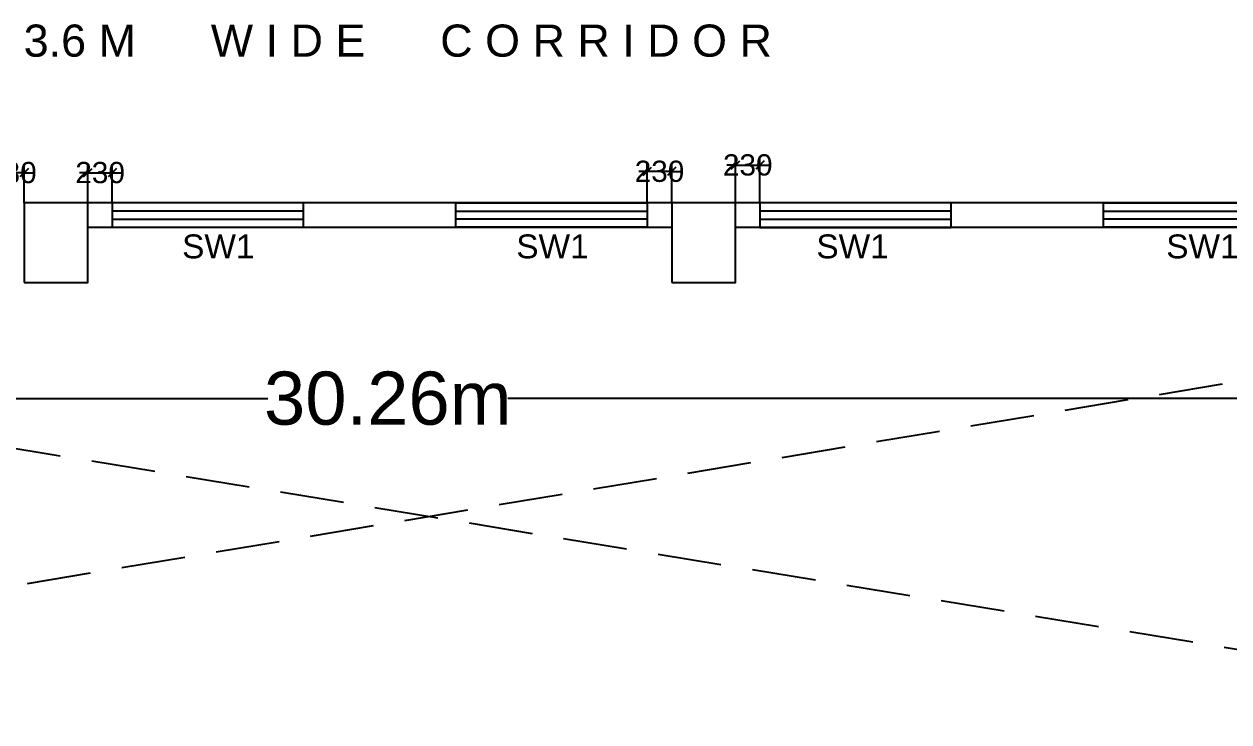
# Model space of a CAD drawing. Extents: x 7897917 to 8423973, y -6487334 to -6173396.
# Drawn here: x 7975372 to 7986709, y -6356196 to -6349627 of the extents above; entities that cross this region are included whole.
import ezdxf
from ezdxf.enums import TextEntityAlignment as Align

# ---------------------------------------------------------------- set-up
doc = ezdxf.new("R2010")
doc.units = 0
doc.header["$LTSCALE"] = 600
doc.header["$MEASUREMENT"] = 0
doc.header["$PDMODE"] = 35
doc.linetypes.add('DASHED', pattern=[0.75, 0.5, -0.25])
doc.layers.get('0').update_dxf_attribs({"linetype": 'CONTINUOUS'})
doc.layers.get('Defpoints').update_dxf_attribs({"linetype": 'CONTINUOUS'})
for name, color, linetype in [('DIMEN', 5, 'CONTINUOUS'), ('Duct', 8, 'CONTINUOUS'), ('joinery', 7, 'CONTINUOUS'), ('LA-column', 3, 'CONTINUOUS'), ('TXT', 6, 'CONTINUOUS'), ('Walls', 7, 'CONTINUOUS'), ('WIN', 151, 'CONTINUOUS'), ('Working Dim', 5, 'CONTINUOUS')]:
    doc.layers.add(name, color=color, linetype=linetype)
doc.styles.add('ari', font='arial.ttf')
doc.styles.add('ARIAL', font='arial.ttf')
doc.styles.get("Standard").update_dxf_attribs({"font": 'romans.shx'})
doc.dimstyles.new('int. dim', dxfattribs={"dimtxt": 450, "dimasz": 80, "dimexe": 80, "dimexo": 0, "dimgap": 70, "dimtad": 0, "dimdec": 0, "dimzin": 12, "dimdsep": 46, "dimtxsty": 'ari', "dimblk": 'OBLIQUE', "dimcen": 2, "dimdle": 80, "dimclrd": 256, "dimclre": 256, "dimclrt": 6, "dimadec": 0, "dimazin": 0, "dimtfac": 1, "dimtdec": 0, "dimtix": 1, "dimtmove": 2, "dimatfit": 3, "dimfxl": 1, "dimtolj": 1, "dimtzin": 0, "dimlwd": -1, "dimlwe": -1, "dimarcsym": 0})
doc.dimstyles.new('STANDARD$0', dxfattribs={"dimscale": 0, "dimtxt": 150, "dimasz": 125, "dimexe": 0.75, "dimexo": 1, "dimgap": 25, "dimtad": 1, "dimdec": 0, "dimdsep": 46, "dimtxsty": 'Standard', "dimblk1": 'DOT', "dimblk2": 'DOT', "dimsah": 1, "dimcen": 2.5, "dimclrd": 1, "dimclre": 1, "dimclrt": 3, "dimadec": 0, "dimazin": 0, "dimtfac": 1, "dimtdec": 0, "dimtmove": 0, "dimatfit": 3, "dimldrblk": 'DOT', "dimfxl": 1, "dimtolj": 1, "dimtzin": 0, "dimarcsym": 0})

# ---------------------------------------------------------------- blocks, each defined once
blk = doc.blocks.new('_Oblique')
at = {"color": 0, "linetype": 'ByBlock', "lineweight": -2}
blk.add_line((-0.5, -0.5), (0.5, 0.5), dxfattribs=at)
blk = doc.blocks.new('*D250')
at = {"layer": 'Defpoints', "color": 0, "transparency": 16777216}
for p in [(7963664, -6352150, 11182), (7993924, -6352162, 5), (7993924, -6353152)]:
    blk.add_point(p, dxfattribs=at)
at = {"layer": 'DIMEN', "color": 8, "transparency": 16777216}
for p, q in [((7963664, -6352150), (7963664, -6353452)), ((7993924, -6352162), (7993924, -6353452)), ((7963364, -6353152), (7977665, -6353152)), ((7994224, -6353152), (7979923, -6353152))]:
    blk.add_line(p, q, dxfattribs=at)
at = {"layer": 'DIMEN', "color": 8, "transparency": 16777216, "xscale": 300, "yscale": 300, "zscale": 300, "rotation": 180}
blk.add_blockref('_Oblique', (7963664, -6353152), dxfattribs=at)
at = {"layer": 'DIMEN', "color": 8, "transparency": 16777216, "xscale": 300, "yscale": 300, "zscale": 300}
blk.add_blockref('_Oblique', (7993924, -6353152), dxfattribs=at)
at = {"layer": 'DIMEN', "color": 7, "transparency": 16777216, "insert": (7978794, -6353152), "char_height": 500, "attachment_point": 5, "style": 'ari'}
blk.add_mtext('\\A1;30.26m', dxfattribs=at)
blk = doc.blocks.new('*D1213')
at = {"layer": 'Defpoints', "color": 0, "transparency": 16777216}
for p in [(7975142, -6351026), (7975142, -6351310), (7975372, -6351310)]:
    blk.add_point(p, dxfattribs=at)
at = {"layer": 'Working Dim', "transparency": 16777216}
for p, q in [((7975142, -6351310), (7975142, -6350946)), ((7975372, -6351310), (7975372, -6350946)), ((7975142, -6351026), (7975062, -6351026)), ((7975372, -6351026), (7975142, -6351026)), ((7975372, -6351026), (7975452, -6351026))]:
    blk.add_line(p, q, dxfattribs=at)
at = {"layer": 'Working Dim', "transparency": 16777216, "xscale": 80, "yscale": 80, "zscale": 80}
blk.add_blockref('_Oblique', (7975142, -6351026), dxfattribs=at)
at = {"layer": 'Working Dim', "transparency": 16777216, "xscale": 80, "yscale": 80, "zscale": 80, "rotation": 180}
blk.add_blockref('_Oblique', (7975372, -6351026), dxfattribs=at)
at = {"layer": 'Working Dim', "color": 6, "transparency": 16777216, "insert": (7975257, -6351026), "char_height": 200, "attachment_point": 5, "style": 'ari'}
blk.add_mtext('\\A1;230', dxfattribs=at)
blk = doc.blocks.new('*D1214')
at = {"layer": 'Defpoints', "color": 0, "transparency": 16777216}
for p in [(7976202, -6351026), (7975972, -6351310, 5), (7976202, -6351310, 5)]:
    blk.add_point(p, dxfattribs=at)
at = {"layer": 'Working Dim', "transparency": 16777216}
for p, q in [((7975972, -6351310), (7975972, -6350946)), ((7976202, -6351310), (7976202, -6350946)), ((7975972, -6351026), (7975892, -6351026)), ((7975972, -6351026), (7976202, -6351026)), ((7976202, -6351026), (7976282, -6351026))]:
    blk.add_line(p, q, dxfattribs=at)
at = {"layer": 'Working Dim', "transparency": 16777216, "xscale": 80, "yscale": 80, "zscale": 80}
blk.add_blockref('_Oblique', (7975972, -6351026), dxfattribs=at)
at = {"layer": 'Working Dim', "transparency": 16777216, "xscale": 80, "yscale": 80, "zscale": 80, "rotation": 180}
blk.add_blockref('_Oblique', (7976202, -6351026), dxfattribs=at)
at = {"layer": 'Working Dim', "color": 6, "transparency": 16777216, "insert": (7976087, -6351026), "char_height": 200, "attachment_point": 5, "style": 'ari'}
blk.add_mtext('\\A1;230', dxfattribs=at)
blk = doc.blocks.new('*D1215')
at = {"layer": 'Defpoints', "color": 0, "transparency": 16777216}
for p in [(7981236, -6351014), (7981236, -6351310), (7981466, -6351310)]:
    blk.add_point(p, dxfattribs=at)
at = {"layer": 'Working Dim', "transparency": 16777216}
for p, q in [((7981236, -6351310), (7981236, -6350934)), ((7981466, -6351310), (7981466, -6350934)), ((7981236, -6351014), (7981156, -6351014)), ((7981466, -6351014), (7981236, -6351014)), ((7981466, -6351014), (7981546, -6351014))]:
    blk.add_line(p, q, dxfattribs=at)
at = {"layer": 'Working Dim', "transparency": 16777216, "xscale": 80, "yscale": 80, "zscale": 80}
blk.add_blockref('_Oblique', (7981236, -6351014), dxfattribs=at)
at = {"layer": 'Working Dim', "transparency": 16777216, "xscale": 80, "yscale": 80, "zscale": 80, "rotation": 180}
blk.add_blockref('_Oblique', (7981466, -6351014), dxfattribs=at)
at = {"layer": 'Working Dim', "color": 6, "transparency": 16777216, "insert": (7981351, -6351014), "char_height": 200, "attachment_point": 5, "style": 'ari'}
blk.add_mtext('\\A1;230', dxfattribs=at)
blk = doc.blocks.new('*D1216')
at = {"layer": 'Defpoints', "color": 0, "transparency": 16777216}
for p in [(7982296, -6350954), (7982066, -6351310, 0), (7982296, -6351310, 0)]:
    blk.add_point(p, dxfattribs=at)
at = {"layer": 'Working Dim', "transparency": 16777216}
for p, q in [((7982066, -6351310), (7982066, -6350874)), ((7982296, -6351310), (7982296, -6350874)), ((7982066, -6350954), (7981986, -6350954)), ((7982066, -6350954), (7982296, -6350954)), ((7982296, -6350954), (7982376, -6350954))]:
    blk.add_line(p, q, dxfattribs=at)
at = {"layer": 'Working Dim', "transparency": 16777216, "xscale": 80, "yscale": 80, "zscale": 80}
blk.add_blockref('_Oblique', (7982066, -6350954), dxfattribs=at)
at = {"layer": 'Working Dim', "transparency": 16777216, "xscale": 80, "yscale": 80, "zscale": 80, "rotation": 180}
blk.add_blockref('_Oblique', (7982296, -6350954), dxfattribs=at)
at = {"layer": 'Working Dim', "color": 6, "transparency": 16777216, "insert": (7982181, -6350954), "char_height": 200, "attachment_point": 5, "style": 'ari'}
blk.add_mtext('\\A1;230', dxfattribs=at)

msp = doc.modelspace()

# ---------------------------------------------------------------- linework, layer by layer
at = {"layer": 'Duct', "color": 8, "linetype": 'DASHED', "ltscale": 2}
for points in [[(7963864.048, -6356820.882), (7993671.381, -6351840.234)], [(7964464.048, -6351840.521), (7993343.958, -6356590.882)]]:
    msp.add_lwpolyline(points, dxfattribs=at)
at = {"layer": 'LA-column', "color": 2}
for points, elevation in [([(7975372.047, -6352060.251), (7975972.047, -6352060.251), (7975972.047, -6351310.251), (7975372.047, -6351310.251)], 5.322), ([(7981466.047, -6352060.251), (7982066.047, -6352060.251), (7982066.047, -6351310.251), (7981466.047, -6351310.251)], 0.191)]:
    msp.add_lwpolyline(points, close=True, dxfattribs=dict(at, elevation=elevation))
at = {"layer": 'Walls', "linetype": 'Continuous'}
for p, q in [((7981465.957, -6351310.32), (7975971.957, -6351310.362)), ((7987560.043, -6351310.277), (7982065.957, -6351310.319)), ((7975971.957, -6351540.362), (7981465.957, -6351540.32)), ((7982065.957, -6351540.318), (7987560.043, -6351540.326))]:
    msp.add_line(p, q, dxfattribs=at)
at = {"layer": 'WIN', "linetype": 'Continuous'}
for points, elevation in [([(7978002.047, -6351540.36), (7978002.047, -6351310.36), (7976202.047, -6351310.36), (7976202.047, -6351540.36)], 5.322), ([(7984096.047, -6351540.486), (7984096.047, -6351310.486), (7982296.047, -6351310.486), (7982296.047, -6351540.486)], 0.191), ([(7978002.047, -6351463.36), (7978002.047, -6351387.36), (7976202.047, -6351387.36), (7976202.047, -6351463.36)], 5.322), ([(7984096.047, -6351463.486), (7984096.047, -6351387.486), (7982296.047, -6351387.486), (7982296.047, -6351463.486)], 0.191)]:
    msp.add_lwpolyline(points, close=True, dxfattribs=dict(at, elevation=elevation))
for points in [[(7979435.957, -6351540.318), (7979435.957, -6351310.318), (7981235.957, -6351310.318), (7981235.957, -6351540.318)], [(7985530.043, -6351540.277), (7985530.043, -6351310.277), (7987330.043, -6351310.277), (7987330.043, -6351540.277)], [(7979435.957, -6351463.318), (7979435.957, -6351387.318), (7981235.957, -6351387.318), (7981235.957, -6351463.318)], [(7985530.043, -6351463.277), (7985530.043, -6351387.277), (7987330.043, -6351387.277), (7987330.043, -6351463.277)]]:
    msp.add_lwpolyline(points, close=True, dxfattribs=at)

# ---------------------------------------------------------------- texts
at = {"layer": 'joinery', "style": 'ari'}
for p in [(7977199.65, -6351832.279), (7980344.087, -6351832.279), (7983167.728, -6351832.279), (7986459.983, -6351832.279)]:
    msp.add_text('SW1', height=225, dxfattribs=at).set_placement(p, align=Align.CENTER)
at = {"layer": 'TXT', "color": 7, "style": 'ARIAL'}
msp.add_text('3.6 M      W I D E      C O R R I D O R', height=302.4, dxfattribs=at).set_placement((7978888.485, -6349933.893), align=Align.CENTER)

# ---------------------------------------------------------------- dimensions: what is measured, and where the dimension line sits
at = {"layer": 'DIMEN'}
dim = msp.add_linear_dim(base=(7993924.048, -6353152.299), p1=(7963663.957, -6352150.126, 11181.982), p2=(7993924.048, -6352162.443, 5.021), dimstyle='STANDARD$0', override={"dimscale": 1, "dimtxt": 500, "dimasz": 300, "dimexe": 300, "dimexo": 0, "dimgap": 1, "dimtad": 0, "dimdec": 2, "dimlfac": 0.001, "dimzin": 0, "dimpost": 'm', "dimtxsty": 'ari', "dimblk1": 'Oblique', "dimblk2": 'Oblique', "dimcen": 0, "dimdle": 300, "dimclrd": 8, "dimclre": 8, "dimclrt": 7, "dimadec": 2, "dimtdec": 2, "dimtmove": 2, "dimfxl": 0.75, "dimfrac": 1, "dimlwd": 65535, "dimlwe": 65535}, dxfattribs=at)
dim.commit()
dim.dimension.update_dxf_attribs({"geometry": '*D250', "text_midpoint": (7978794.002, -6353152.299)})
at = {"layer": 'Working Dim'}
for base, p1, p2, picture, middle in [((7982296.047, -6350953.542), (7982066.047, -6351310.251, 0.191), (7982296.047, -6351310.251, 0.191), '*D1216', (7982181.047, -6350953.542)), ((7975141.957, -6351026.429), (7975371.957, -6351310.405), (7975141.957, -6351310.407), '*D1213', (7975256.957, -6351026.429)), ((7976202.047, -6351025.53), (7975972.047, -6351310.362, 5.322), (7976202.047, -6351310.36, 5.322), '*D1214', (7976087.047, -6351025.53)), ((7981235.957, -6351014.108), (7981465.957, -6351310.32), (7981235.957, -6351310.322), '*D1215', (7981350.957, -6351014.108))]:
    dim = msp.add_linear_dim(base=base, p1=p1, p2=p2, dimstyle='int. dim', override={"dimtxt": 200, "dimarcsym": 1}, dxfattribs=at)
    dim.commit()
    dim.dimension.update_dxf_attribs({"geometry": picture, "text_midpoint": middle})

doc.saveas('drawing.dxf')
